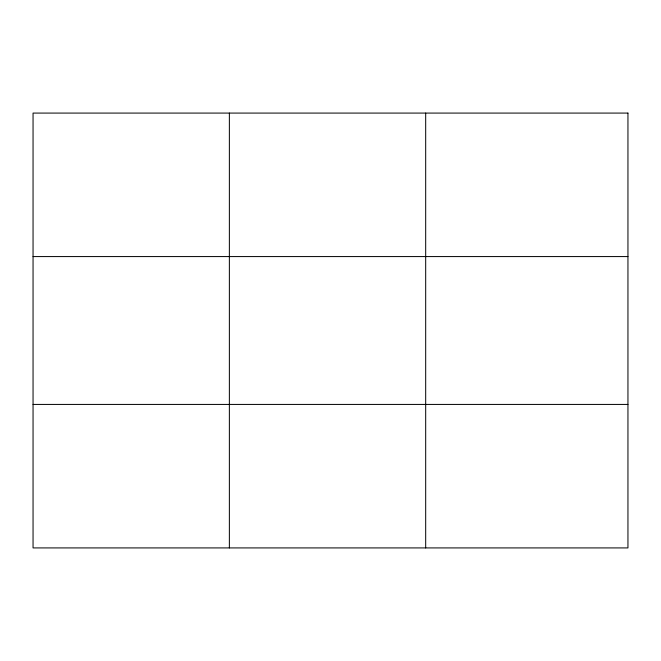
<?xml version="1.0" encoding="UTF-8"?>
<svg xmlns="http://www.w3.org/2000/svg" width="661" height="661" viewBox="0 0 661 661"><rect width="100%" height="100%" fill="white"/><g stroke="black" fill="none" stroke-linecap="round" stroke-linejoin="round"><path stroke-width="0.99" d="M229.367 113.081L229.367 547.919M425.684 113.081L425.684 547.919M33.05 256.575L627.95 256.575M33.05 404.425L627.95 404.425M627.95 113.081L627.95 547.919L33.05 547.919L33.05 113.081L627.95 113.081"/></g></svg>
